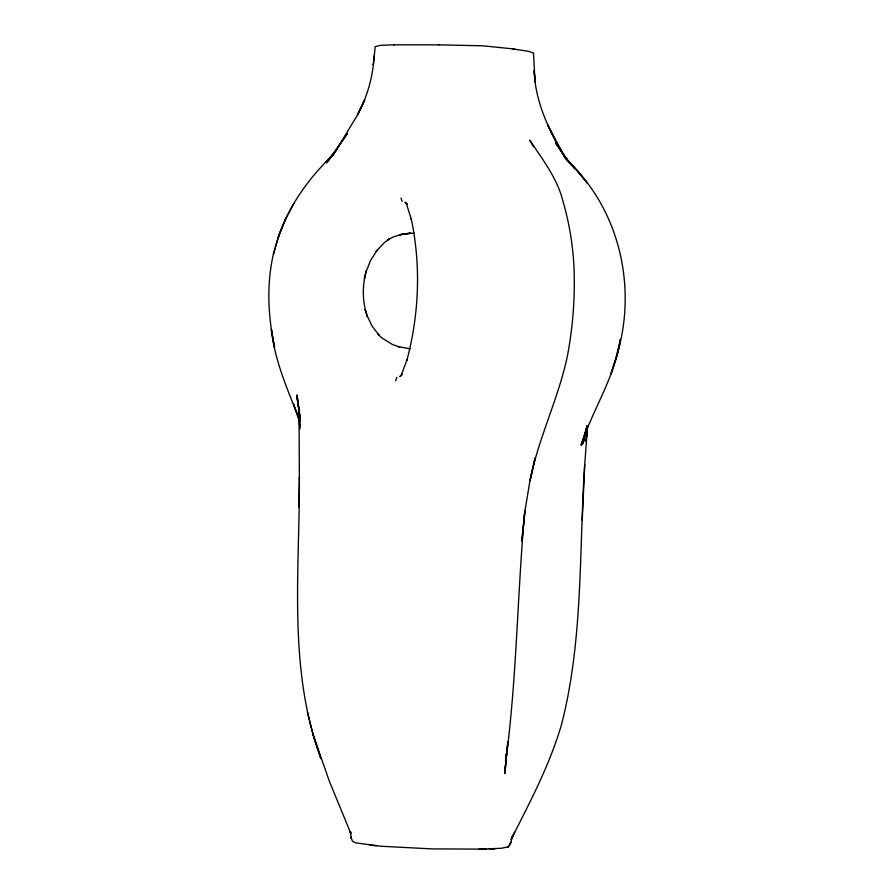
<?xml version="1.0" encoding="UTF-8"?>
<svg xmlns="http://www.w3.org/2000/svg" width="894" height="894" viewBox="0 0 894 894"><rect width="100%" height="100%" fill="white"/><g stroke="black" fill="none" stroke-linecap="round" stroke-linejoin="round"><path stroke-width="1.34" d="M299.356 477.597L299.065 408.692L299.725 428.751L298.92 409.385L298.976 410.257L297.054 394.88L298.976 409.921M298.853 506.976L299.367 477.351C299.87 571.043 287.589 668.824 320.991 758.738L313.246 735.125L307.357 711.993M505.557 761.029L505.725 754.48M505.423 766.225L505.345 768.829L506.283 755.274L504.819 773.589L507.881 741.718L505.747 761.431C516.9 678.177 517.268 594.074 524.845 510.53L521.817 541.351L525.046 510.239L529.684 482.402L535.148 457.963L530.008 480.559C538.523 437.892 558.426 398.601 567.388 356.103C573.054 326.332 575.267 295.903 573.914 265.63C572.685 243.85 569.098 222.215 562.974 201.284C557.331 178.23 542.524 159.568 529.807 140.146L533.461 146.705M582.24 520.174L584.754 464.556L587.492 426.304L586.028 441.58L587.559 426.46M584.665 464.746C579.055 551.319 583.257 639.657 561.588 724.319C549.821 764.728 530.041 802.041 511.089 839.41L514.642 832.258L511.893 837.745M374.117 55.886L373.368 64.67L373.435 63.865C371.524 81.7 366.059 99.044 357.544 114.823L364.774 99.759L356.963 115.851L337.776 147.644L347.52 133.329L326.723 162.742L337.183 149.097L326.366 162.619L335.585 151.544M373.368 64.67L375.189 46.633L380.498 45.337L393.941 44.812M364.674 277.486L364.417 278.637L366.249 270.86C362.104 285.778 362.271 301.937 367.333 316.61L365.188 309.469L365.49 310.486M586.296 428.651L583.1 443.458L586.229 429.265M395.561 380.743L396.947 377.369M587.09 425.388L582.575 444.027L587.101 426.159L582.072 444.553L587.19 426.84L581.044 445.29C592.756 409.407 614.849 377.302 620.369 339.362L616.1 357.902L610.904 374.072L616.346 357.108L616.1 357.902C636.394 293.724 622.47 219.958 576.652 169.983L587.291 183.024L576.351 169.569L564.706 157.255L555.9 141.576L568.372 161.836M509.904 844.975L510.876 842.148L508.384 846.685M273.743 252.935L273.419 254.03C266.345 284.705 268.111 316.699 274.547 347.319L271.374 329.204C274.57 360.93 287.89 390.052 299.267 419.431L293.511 404.222L299.769 421.834M278.85 235.58L273.419 254.03L278.403 236.72L285.599 219.03L278.403 236.72C289.377 204.882 309.514 177.012 333.887 154.059M510.463 843.757L512.374 836.795M365.858 272.402L370.496 260.601L377.279 250.018L375.961 251.65L384.185 242.799L389.147 239.078L387.627 239.883L393.673 236.821L401.149 234.507L410.435 233.088L399.83 234.697L413.978 233.043M285.052 220.092L293.88 203.34M401.171 375.379L407.172 359.354L406.926 360.181C419.13 314.163 421.119 265.261 411.184 218.617L411.363 219.399L406.256 203.318L407.239 204.458L404.982 202.156L406.759 203.642M335.507 151.488L325.762 162.194L333.641 154.316M402.233 374.24L399.819 376.575L401.685 375.145M484.045 849.054L501.277 848.272L508.094 846.875M507.658 847.177L508.82 846.383M489.052 848.831L495.175 848.618L492.281 848.719M481.486 849.121L483.9 849.043L478.994 849.177L486.47 848.965M481.408 849.11L431.869 848.898L381.067 846.238L355.968 842.908L352.504 841.321L350.884 836.907L351.118 838.371M393.494 44.823L439.043 44.845M438.708 44.856L482.905 45.806L513.268 48.913M376.475 845.802L369.837 845.165M410.245 348.839L398.512 346.693L399.64 346.984L392.488 344.548L381.716 337.831L377.581 333.753L378.922 335.183L371.882 325.74L366.909 315.157M515.469 49.516L514.072 49.159L528.399 51.282L533.472 53.081L535.07 81.902L534.187 70.984M512.363 48.678L514.564 49.282M575.11 169.011L564.874 157.165L576.138 169.614L564.706 157.255L547.698 124.948L555.465 140.581C543.988 118.924 534.947 95.446 534.154 70.671M574.283 168.027L565.064 157.221L571.657 165.446M570.908 164.462L565.22 157.322L568.316 161.803M402.188 201.385L400.981 198.122M313.202 734.913L329.26 781.01L350.593 832.862M299.903 421.119L299.166 418.426L299.836 420.996M299.971 420.102L299.334 417.386L299.915 419.957M299.993 418.761L299.479 416.202L299.971 418.794M351.107 838.293L350.47 831.554L350.604 833.845L350.526 832.727M300.004 417.532L299.546 414.939L299.971 417.554M299.915 416.28L296.797 396.109L298.942 409.91M299.367 412.436L299.881 416.38M350.437 831.956L350.537 832.973M298.92 409.385L299.948 426.773M565.299 157.378L555.487 142.783L565.276 157.389"/></g></svg>
